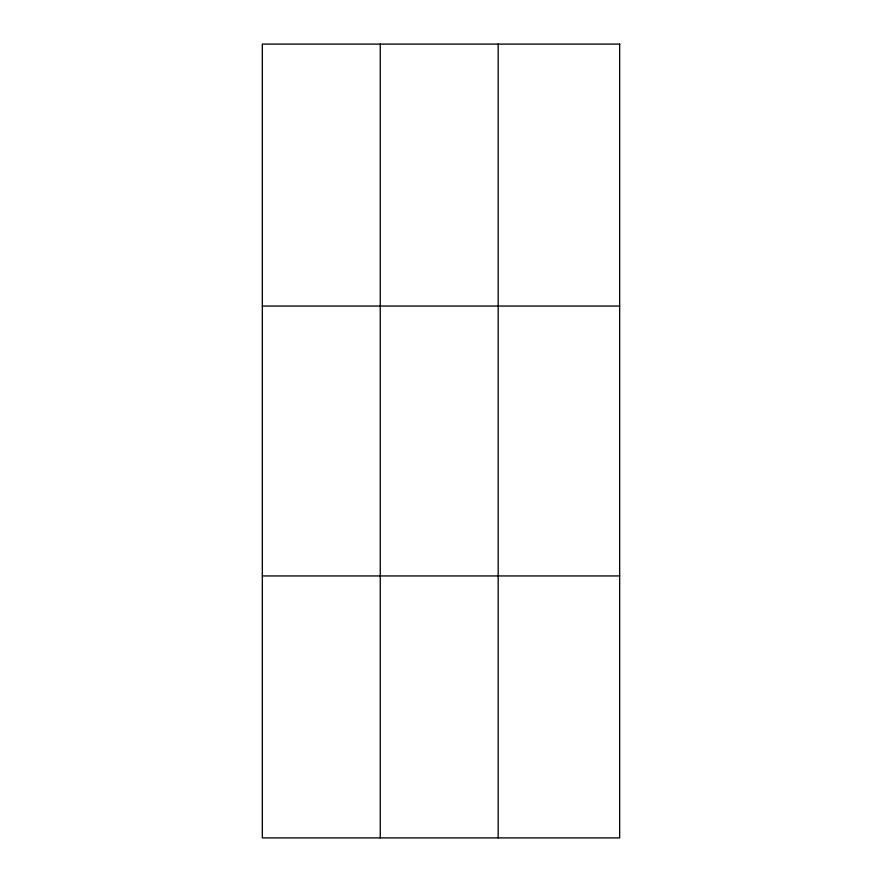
<?xml version="1.0" encoding="UTF-8"?>
<svg xmlns="http://www.w3.org/2000/svg" width="882" height="882" viewBox="0 0 882 882"><rect width="100%" height="100%" fill="white"/><g stroke="black" fill="none" stroke-linecap="round" stroke-linejoin="round"><path stroke-width="1.32" d="M380.252 837.9L380.252 44.1M498.176 837.9L498.176 44.1M262.329 306.054L619.671 306.054M262.329 575.946L619.671 575.946M619.671 44.1L619.671 837.9L262.329 837.9L262.329 44.1L619.671 44.1"/></g></svg>
